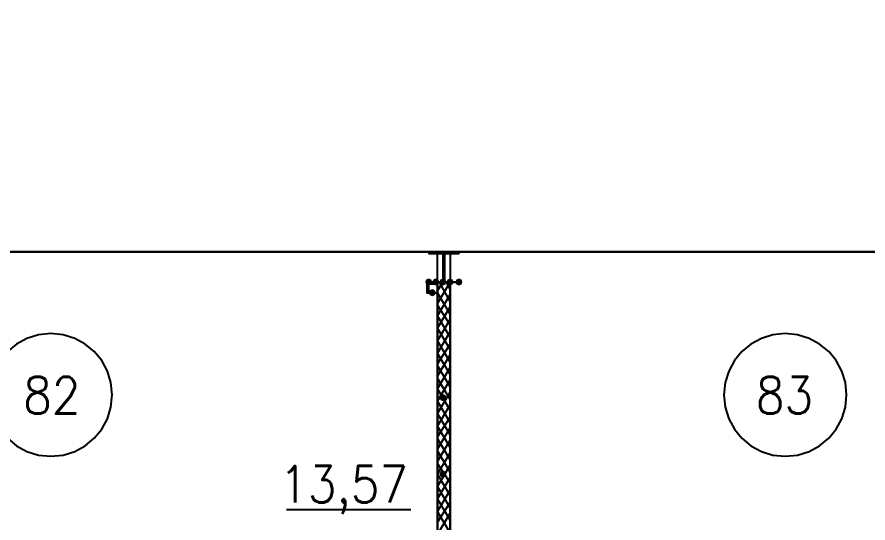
# Model space of a CAD drawing. Header units: millimetres. Extents: x 0 to 420, y 0 to 297.
# Drawn here: x 193.23 to 213.49, y 152 to 164.04 of the extents above; entities that cross this region are included whole.
import ezdxf

# ---------------------------------------------------------------- set-up
doc = ezdxf.new("R2010")
doc.units = ezdxf.units.MM
doc.layers.get('0').update_dxf_attribs({"linetype": 'CONTINUOUS'})
doc.styles.get("Standard").update_dxf_attribs({"font": 'STANDARD'})

msp = doc.modelspace()

# ---------------------------------------------------------------- hatches: boundary and pattern name
at = {"true_color": 0x000007}
for points in [[(203.115333, 157.734), (203.090463, 157.674204), (203.030667, 157.649333), (202.970871, 157.674204), (202.946, 157.734), (202.970871, 157.793796), (203.030667, 157.818667), (203.090462, 157.793796)], [(203.284667, 157.734), (203.259796, 157.674204), (203.2, 157.649333), (203.140204, 157.674204), (203.115333, 157.734), (203.140204, 157.793796), (203.2, 157.818667), (203.259796, 157.793796)], [(203.454, 157.734), (203.429129, 157.674204), (203.369333, 157.649333), (203.309538, 157.674204), (203.284667, 157.734), (203.309537, 157.793796), (203.369333, 157.818667), (203.429129, 157.793796)], [(203.623333, 157.734), (203.598463, 157.674204), (203.538667, 157.649333), (203.478871, 157.674204), (203.454, 157.734), (203.478871, 157.793796), (203.538667, 157.818667), (203.598462, 157.793796)], [(203.835, 157.734), (203.810129, 157.674204), (203.750333, 157.649333), (203.690538, 157.674204), (203.665667, 157.734), (203.690537, 157.793796), (203.750333, 157.818667), (203.810129, 157.793796)], [(203.2, 157.48), (203.175129, 157.420204), (203.115333, 157.395333), (203.055538, 157.420204), (203.030667, 157.48), (203.055537, 157.539796), (203.115333, 157.564667), (203.175129, 157.539796)], [(203.454, 154.982333), (203.429129, 154.922537), (203.369333, 154.897667), (203.309538, 154.922537), (203.284667, 154.982333), (203.309537, 155.042129), (203.369333, 155.067), (203.429129, 155.042129)], [(203.454, 153.162), (203.429129, 153.102204), (203.369333, 153.077333), (203.309538, 153.102204), (203.284667, 153.162), (203.309537, 153.221796), (203.369333, 153.246667), (203.429129, 153.221796)]]:
    msp.add_hatch(color=0, dxfattribs=at).paths.add_polyline_path(points, flags=0)

# ---------------------------------------------------------------- linework, layer by layer
at = {"color": 0, "true_color": 0x000008}
msp.add_lwpolyline([(238.548333, 158.453667), (238.548333, 169.291), (117.094, 169.291), (117.094, 158.453667)], close=True, dxfattribs=at)
at = {"color": 0, "true_color": 0x0000ab}
for points in [[(203.242333, 158.453667), (186.139667, 158.453667), (186.139667, 151.765), (203.242333, 151.765)], [(203.538667, 151.765), (220.641333, 151.765), (220.641333, 158.453667), (203.538667, 158.453667)]]:
    msp.add_lwpolyline(points, close=True, dxfattribs=at)
at = {"color": 0, "true_color": 0x000007}
for points in [[(203.030667, 158.453667), (203.030667, 158.411333)], [(203.2, 158.453667), (203.2, 158.411333)], [(203.369333, 158.453667), (203.369333, 157.734)], [(203.538667, 158.453667), (203.538667, 158.411333)], [(203.750333, 158.453667), (203.750333, 158.411333)], [(203.115333, 157.734), (203.115333, 157.691667)], [(203.242333, 157.522333), (203.369333, 157.734)], [(203.242333, 157.226), (203.538667, 157.734)], [(203.242333, 157.734), (203.242333, 151.765)], [(203.538667, 151.765), (203.538667, 157.734), (203.242333, 157.734)], [(203.538667, 157.268333), (203.284667, 157.734)], [(203.538667, 157.564667), (203.454, 157.734)], [(203.538667, 156.972), (203.242333, 157.48)], [(203.242333, 156.929667), (203.538667, 157.437667)], [(203.538667, 156.718), (203.242333, 157.183667)], [(203.242333, 156.633333), (203.538667, 157.141333)], [(203.538667, 156.421667), (203.242333, 156.929667)], [(203.242333, 156.337), (203.538667, 156.845)], [(203.538667, 156.125333), (203.242333, 156.633333)], [(195.495333, 155.045833), (195.465661, 155.340175), (195.38056, 155.614326), (195.245903, 155.862413), (195.067563, 156.078563), (194.851413, 156.256903), (194.603326, 156.39156), (194.329175, 156.476661), (194.034833, 156.506333), (193.740492, 156.476661), (193.466341, 156.39156), (193.218254, 156.256903), (193.002104, 156.078563), (192.823764, 155.862413), (192.689107, 155.614326), (192.604005, 155.340175), (192.574333, 155.045833)], [(203.242333, 156.040667), (203.538667, 156.548667)], [(212.979, 155.045833), (212.949328, 155.340175), (212.864227, 155.614326), (212.72957, 155.862413), (212.55123, 156.078563), (212.33508, 156.256903), (212.086993, 156.39156), (211.812842, 156.476661), (211.5185, 156.506333), (211.224158, 156.476661), (210.950007, 156.39156), (210.70192, 156.256903), (210.48577, 156.078563), (210.30743, 155.862413), (210.172773, 155.614326), (210.087672, 155.340175), (210.058, 155.045833)], [(203.538667, 155.829), (203.242333, 156.337)], [(203.242333, 155.786667), (203.538667, 156.252333)], [(203.538667, 155.532667), (203.242333, 156.040667)], [(203.242333, 155.490333), (203.538667, 155.998333)], [(203.538667, 155.236333), (203.242333, 155.744333)], [(203.242333, 155.194), (203.538667, 155.702)], [(203.538667, 154.94), (203.242333, 155.448)], [(203.242333, 154.897667), (203.538667, 155.405667)], [(203.538667, 154.686), (203.242333, 155.194)], [(192.574333, 155.045833), (192.604005, 154.751492), (192.689107, 154.477341), (192.823764, 154.229254), (193.002104, 154.013104), (193.218254, 153.834764), (193.466341, 153.700107), (193.740492, 153.615005), (194.034833, 153.585333), (194.329175, 153.615005), (194.603326, 153.700107), (194.851413, 153.834764), (195.067563, 154.013104), (195.245903, 154.229254), (195.38056, 154.477341), (195.465661, 154.751492), (195.495333, 155.045833)], [(203.242333, 154.601333), (203.538667, 155.109333)], [(210.058, 155.045833), (210.087672, 154.751492), (210.172773, 154.477341), (210.30743, 154.229254), (210.48577, 154.013104), (210.70192, 153.834764), (210.950007, 153.700107), (211.224158, 153.615005), (211.5185, 153.585333), (211.812842, 153.615005), (212.086993, 153.700107), (212.33508, 153.834764), (212.55123, 154.013104), (212.72957, 154.229254), (212.864227, 154.477341), (212.949328, 154.751492), (212.979, 155.045833)], [(203.538667, 154.389667), (203.242333, 154.897667)], [(203.242333, 154.305), (203.538667, 154.813)], [(203.538667, 154.093333), (203.242333, 154.601333)], [(203.242333, 154.051), (203.538667, 154.516667)], [(203.538667, 153.797), (203.242333, 154.305)], [(203.242333, 153.754667), (203.538667, 154.262667)], [(203.538667, 153.500667), (203.242333, 154.008667)], [(203.242333, 153.458333), (203.538667, 153.966333)], [(203.538667, 153.204333), (203.242333, 153.712333)], [(203.242333, 153.162), (203.538667, 153.67)], [(203.538667, 152.950333), (203.242333, 153.416)], [(203.242333, 152.865667), (203.538667, 153.373667)], [(203.538667, 152.654), (203.242333, 153.162)], [(203.242333, 152.569333), (203.538667, 153.077333)], [(203.538667, 152.357667), (203.242333, 152.865667)], [(203.242333, 152.273), (203.538667, 152.781)], [(203.538667, 152.061333), (203.242333, 152.569333)], [(203.242333, 152.019), (203.538667, 152.484667)], [(199.644, 152.315333), (202.607333, 152.315333)], [(203.538667, 151.765), (203.242333, 152.273)], [(203.242333, 151.722667), (203.538667, 152.230667)]]:
    msp.add_lwpolyline(points, dxfattribs=at)
for points in [[(203.750333, 158.453667), (203.030667, 158.453667), (203.030667, 158.411333), (203.369333, 158.411333), (203.369333, 157.734), (203.030667, 157.734), (203.750333, 157.734), (203.411667, 157.734), (203.411667, 158.411333), (203.750333, 158.411333)], [(203.242333, 157.734), (202.988333, 157.734), (202.988333, 157.48), (203.242333, 157.48)], [(203.242333, 157.691667), (203.242333, 157.48), (203.030667, 157.48), (203.030667, 157.691667)]]:
    msp.add_lwpolyline(points, close=True, dxfattribs=at)

# ---------------------------------------------------------------- texts
at = {"color": 0, "true_color": 0x000007, "char_height": 0.872032, "attachment_point": 1}
for s, insert, width in [('82', (193.37867, 155.473362), 1.06581688), ('83', (210.82, 155.473362), 1.06581688), ('13,57', (199.474663, 153.356695), 2.56764984)]:
    msp.add_mtext(s, dxfattribs=dict(at, insert=insert, width=width))

doc.saveas('drawing.dxf')
